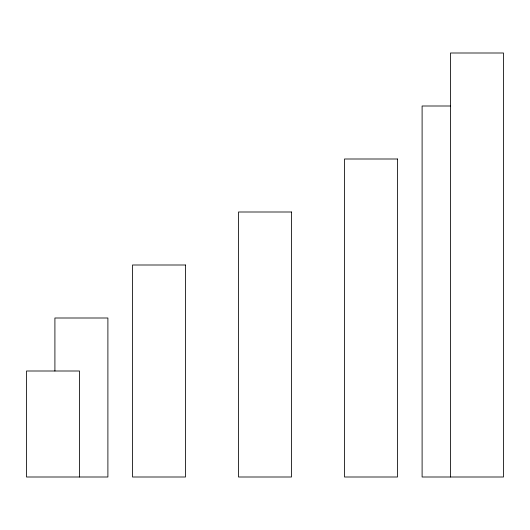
<?xml version="1.0" encoding="UTF-8"?>
<svg xmlns="http://www.w3.org/2000/svg" width="530" height="530" viewBox="0 0 530 530"><rect width="100%" height="100%" fill="white"/><g stroke="black" fill="none" stroke-linecap="round" stroke-linejoin="round"><path stroke-width="0.79" d="M450.487 106L422.105 106L422.105 477L503.5 477L503.5 53L450.5 53L450.5 477M79.5 477L79.5 371L26.5 371L26.5 477L107.895 477L107.895 318L54.908 318L54.908 371M397.493 159L344.507 159L344.507 477L397.493 477L397.493 159M291.5 212L238.5 212L238.5 477L291.5 477L291.5 212M185.493 265L132.507 265L132.507 477L185.493 477L185.493 265"/></g></svg>
